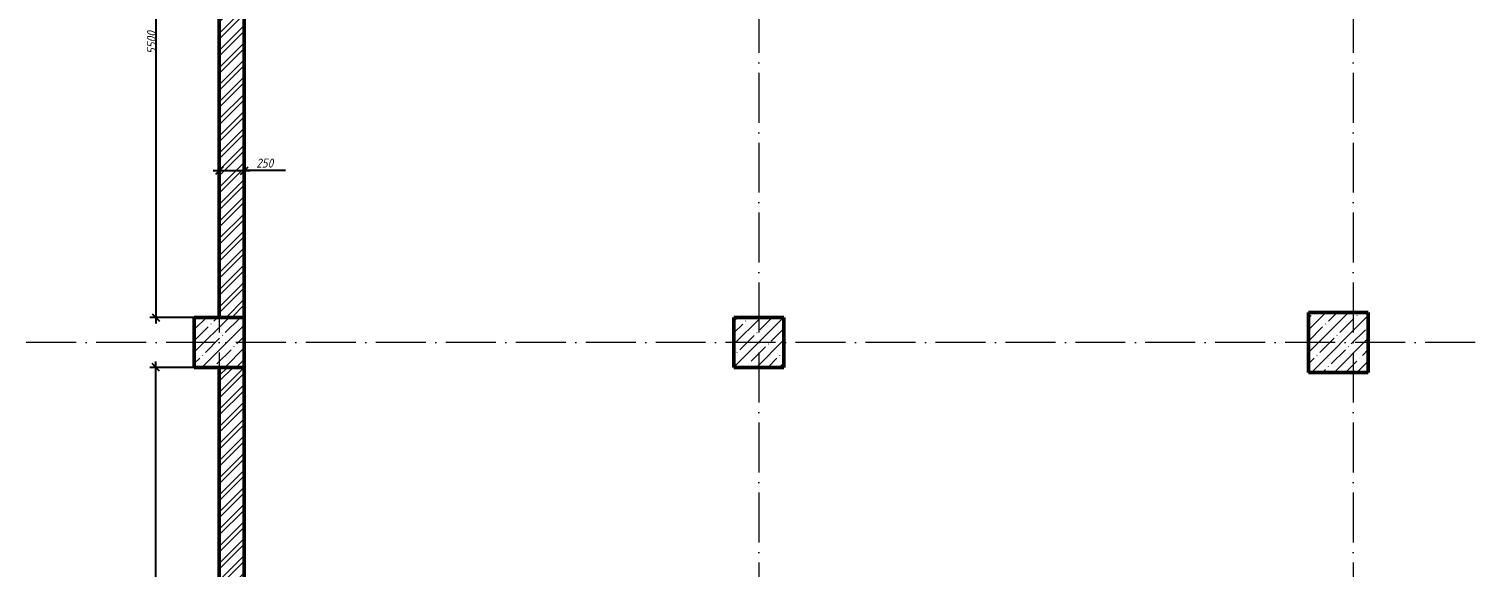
# Model space of a CAD drawing. Header units: millimetres. Extents: x -606178 to 312196, y -19338 to 632709.
# Drawn here: x -524222 to -509748, y 486227 to 491612 of the extents above; entities that cross this region are included whole.
import ezdxf

# ---------------------------------------------------------------- set-up
doc = ezdxf.new("R2010")
doc.units = ezdxf.units.MM
doc.linetypes.add('50_200_ШТРИХ_1Т_ш5_п1_п1_', pattern=[700, 500, -100, 0, -100])
for name, color, linetype, lineweight in [('A-____-____-DIMS', 7, 'Continuous', 9), ('A-WALL-____-MCUT-2', 7, 'Continuous', 50), ('S-COLS-____-MCUT', 7, 'Continuous', 50), ('S-COLS-____-OTLN', 7, 'Continuous', 9), ('S-GRID-____-OTLN-1', 7, '50_200_ШТРИХ_1Т_ш5_п1_п1_', 9)]:
    doc.layers.add(name, color=color, linetype=linetype, lineweight=lineweight)
doc.layers.add('A-WALL-____-PATT-2', color=7, linetype='Continuous', lineweight=9, true_color=0x787878)
doc.styles.add('ISOCPEUR_I_7', font='isocpeui.ttf', dxfattribs={"width": 0.9, "height": 90})
doc.dimstyles.new('ISO-1_8_0_9К_СРЕДНИЙ_Кладочные', dxfattribs={"dimscale": 304.8, "dimtxt": 89.638306, "dimasz": 0.246063, "dimexe": 0.19685, "dimexo": 0, "dimgap": 0, "dimtad": 1, "dimdec": 3, "dimrnd": 0.001, "dimdsep": 46, "dimtxsty": 'ISOCPEUR_I_7', "dimblk1": 'OBLIQUE', "dimblk2": 'OBLIQUE', "dimsah": 1, "dimcen": 0.09, "dimdle": 0.19685, "dimazin": 0, "dimtfac": 1, "dimtdec": 4, "dimtix": 1, "dimtmove": 2, "dimatfit": 3, "dimfxl": 1, "dimtvp": 1, "dimtolj": 1, "dimtzin": 0, "dimarcsym": 2})
doc.dimstyles.new('ISO-1_8_0_9К_СРЕДНИЙ_Кладочные_2', dxfattribs={"dimscale": 304.8, "dimtxt": 89.638306, "dimasz": 0.246063, "dimexe": 0.19685, "dimexo": 0, "dimgap": 0, "dimtad": 1, "dimdec": 3, "dimrnd": 0.001, "dimdsep": 46, "dimtxsty": 'ISOCPEUR_I_7', "dimblk1": 'OBLIQUE', "dimblk2": 'OBLIQUE', "dimsah": 1, "dimcen": 0.09, "dimdle": 0.19685, "dimazin": 0, "dimtfac": 1, "dimtdec": 4, "dimtix": 1, "dimtmove": 1, "dimatfit": 3, "dimfxl": 1, "dimtvp": 1, "dimtolj": 1, "dimtzin": 0, "dimarcsym": 2})
pattern_1 = [(45, (-600067.05, 451794.26), (-85.53659, 85.53659), []), (45, (-600010.02, 451794.26), (-85.53659, 85.53659), [])]

# ---------------------------------------------------------------- blocks, each defined once
blk = doc.blocks.new('BSC_Колонна _Прямоугольная - 600х600-26981669-АР1_Кладочный план подвала в осях 1-64_А-ГГ')
at = {"layer": 'S-COLS-____-OTLN'}
h = blk.add_hatch(dxfattribs=at)
h.set_pattern_fill('FP_21', color=256, style=0, pattern_type=2)
h.set_pattern_definition([(45, (-88950, -36681.04), (-114.04925, 114.04925), []), (45, (-88835.95, -36681.04), (-114.04925, 114.04925), [201.613, -40.323, 3.353, -36.97])])
h.paths.add_polyline_path([(-300, -300), (300, -300), (300, 300), (-300, 300)], flags=0)
at = {"layer": 'S-COLS-____-MCUT'}
for p, q in [((300, 300), (-300, 300)), ((-300, 300), (-300, -300)), ((300, -300), (300, 300)), ((-300, -300), (300, -300))]:
    blk.add_line(p, q, dxfattribs=at)
blk = doc.blocks.new('BSC_Колонна _Прямоугольная - 500х500-V89-АР1_Кладочный план подвала в осях 1-64_А-ГГ')
at = {"layer": 'S-COLS-____-OTLN'}
h = blk.add_hatch(dxfattribs=at)
h.set_pattern_fill('FP_101', color=256, style=0, pattern_type=2)
h.set_pattern_definition([(45, (-77750, -36681.04), (-114.04925, 114.04925), []), (45, (-77635.95, -36681.04), (-114.04925, 114.04925), [201.613, -40.323, 3.353, -36.97])])
h.paths.add_polyline_path([(-250, -250), (250, -250), (250, 250), (-250, 250)], flags=0)
at = {"layer": 'S-COLS-____-MCUT'}
for p, q in [((250, 250), (-250, 250)), ((-250, 250), (-250, -250)), ((250, -250), (250, 250)), ((-250, -250), (250, -250))]:
    blk.add_line(p, q, dxfattribs=at)
blk = doc.blocks.new('BSC_Колонна _Прямоугольная - 500х500-V90-АР1_Кладочный план подвала в осях 1-64_А-ГГ')
at = {"layer": 'S-COLS-____-OTLN'}
h = blk.add_hatch(dxfattribs=at)
h.set_pattern_fill('FP_102', color=256, style=0, pattern_type=2)
h.set_pattern_definition([(45, (-83150, -36681.04), (-114.04925, 114.04925), []), (45, (-83035.95, -36681.04), (-114.04925, 114.04925), [201.613, -40.323, 3.353, -36.97])])
h.paths.add_polyline_path([(-250, -250), (250, -250), (250, 250), (-250, 250)], flags=0)
at = {"layer": 'S-COLS-____-MCUT'}
for p, q in [((250, 250), (-250, 250)), ((-250, 250), (-250, -250)), ((250, -250), (250, 250)), ((-250, -250), (250, -250))]:
    blk.add_line(p, q, dxfattribs=at)
blk = doc.blocks.new('_Oblique')
at = {"color": 0, "linetype": 'ByBlock', "lineweight": -2}
blk.add_line((-0.5, -0.5), (0.5, 0.5), dxfattribs=at)
blk = doc.blocks.new('*D4084')
at = {"layer": 'A-____-____-DIMS', "color": 0, "lineweight": -2, "transparency": 16777216}
for p, q in [((-522317, 494225), (-523012, 494225)), ((-522952, 494285), (-522952, 488665)), ((-522317, 488725), (-523012, 488725))]:
    blk.add_line(p, q, dxfattribs=at)
at = {"layer": 'Defpoints', "color": 0, "transparency": 16777216}
for p in [(-522317, 494225), (-522952, 488725), (-522317, 488725)]:
    blk.add_point(p, dxfattribs=at)
at = {"layer": 'A-____-____-DIMS', "color": 0, "lineweight": -2, "transparency": 16777216, "xscale": 75, "yscale": 75, "zscale": 75}
for p, rotation in [((-522952, 494225), 90), ((-522952, 488725), 270)]:
    blk.add_blockref('_Oblique', p, dxfattribs=dict(at, rotation=rotation))
at = {"layer": 'A-____-____-DIMS', "color": 0, "transparency": 16777216, "insert": (-522997, 491475), "char_height": 90, "width": 546.1, "attachment_point": 5, "rotation": 90, "style": 'ISOCPEUR_I_7'}
blk.add_mtext('\\A1;5500', dxfattribs=at)
blk = doc.blocks.new('*D4085')
at = {"layer": 'A-____-____-DIMS', "color": 0, "lineweight": -2, "transparency": 16777216}
for p, q in [((-522567, 488225), (-523012, 488225)), ((-522952, 482665), (-522952, 488285)), ((-522317, 482725), (-523012, 482725))]:
    blk.add_line(p, q, dxfattribs=at)
at = {"layer": 'Defpoints', "color": 0, "transparency": 16777216}
for p in [(-522952, 488225), (-522567, 488225), (-522317, 482725)]:
    blk.add_point(p, dxfattribs=at)
at = {"layer": 'A-____-____-DIMS', "color": 0, "lineweight": -2, "transparency": 16777216, "xscale": 75, "yscale": 75, "zscale": 75}
for p, rotation in [((-522952, 488225), 90), ((-522952, 482725), 270)]:
    blk.add_blockref('_Oblique', p, dxfattribs=dict(at, rotation=rotation))
at = {"layer": 'A-____-____-DIMS', "color": 0, "transparency": 16777216, "insert": (-522997, 485475), "char_height": 90, "width": 546.1, "attachment_point": 5, "rotation": 90, "style": 'ISOCPEUR_I_7'}
blk.add_mtext('\\A1;5500', dxfattribs=at)
blk = doc.blocks.new('*D4135')
at = {"layer": 'A-____-____-DIMS', "color": 0, "lineweight": -2, "transparency": 16777216}
for p, q in [((-522317, 490300), (-522317, 490134)), ((-522067, 490300), (-522067, 490134)), ((-522377, 490194), (-522007, 490194)), ((-521656, 490194), (-522067, 490194))]:
    blk.add_line(p, q, dxfattribs=at)
at = {"layer": 'Defpoints', "color": 0, "transparency": 16777216}
for p in [(-522317, 490300), (-522067, 490300), (-522067, 490194)]:
    blk.add_point(p, dxfattribs=at)
at = {"layer": 'A-____-____-DIMS', "color": 0, "lineweight": -2, "transparency": 16777216, "xscale": 75, "yscale": 75, "zscale": 75, "rotation": 180}
blk.add_blockref('_Oblique', (-522317, 490194), dxfattribs=at)
at = {"layer": 'A-____-____-DIMS', "color": 0, "lineweight": -2, "transparency": 16777216, "xscale": 75, "yscale": 75, "zscale": 75}
blk.add_blockref('_Oblique', (-522067, 490194), dxfattribs=at)
at = {"layer": 'A-____-____-DIMS', "color": 0, "transparency": 16777216, "insert": (-521947, 490314), "char_height": 90, "width": 409.58, "attachment_point": 1, "line_spacing_factor": 1.149209, "style": 'ISOCPEUR_I_7'}
blk.add_mtext('\\A1;250', dxfattribs=at)

msp = doc.modelspace()

# ---------------------------------------------------------------- hatches: boundary and pattern name
at = {"layer": 'A-WALL-____-PATT-2'}
h = msp.add_hatch(dxfattribs=at)
h.set_pattern_fill('FP_5', color=256, style=0, pattern_type=2)
h.set_pattern_definition(pattern_1)
h.paths.add_polyline_path([(-522067.047, 488725.3011), (-522067.047, 494225.3011), (-522317.047, 494225.3011), (-522317.047, 488725.3011), (-522312.2728, 488725.3011)], flags=0)
h = msp.add_hatch(dxfattribs=at)
h.set_pattern_fill('FP_5', color=256, style=0, pattern_type=2)
h.set_pattern_definition(pattern_1)
h.paths.add_polyline_path([(-522067.047, 482725.3011), (-522067.047, 488225.3011), (-522317.047, 488225.3011), (-522317.047, 482725.3011), (-522312.2728, 482725.3011)], flags=0)

# ---------------------------------------------------------------- linework, layer by layer
at = {"layer": 'A-WALL-____-MCUT-2'}
for p, q in [((-522317.047, 494225.3011), (-522317.047, 488725.3011)), ((-522067.047, 488725.3011), (-522067.047, 494225.3011)), ((-522317.047, 488225.3011), (-522317.047, 482725.3011)), ((-522067.047, 482725.3011), (-522067.047, 488225.3011))]:
    msp.add_line(p, q, dxfattribs=at)
at = {"layer": 'S-GRID-____-OTLN-1'}
for p, q in [((-522317.047, 501675.2188), (-522317.047, 460364.1588)), ((-516917.047, 501675.2188), (-516917.047, 463616.9934)), ((-510967.047, 501675.2188), (-510967.047, 447311.6528)), ((-509748.2596, 488475.3011), (-532740.2765, 488475.3011))]:
    msp.add_line(p, q, dxfattribs=at)

# ---------------------------------------------------------------- block references
at = {"layer": 'S-COLS-____-OTLN'}
for name, p in [('BSC_Колонна _Прямоугольная - 500х500-V89-АР1_Кладочный план подвала в осях 1-64_А-ГГ', (-522317.047, 488475.3011)), ('BSC_Колонна _Прямоугольная - 500х500-V90-АР1_Кладочный план подвала в осях 1-64_А-ГГ', (-516917.047, 488475.3011)), ('BSC_Колонна _Прямоугольная - 600х600-26981669-АР1_Кладочный план подвала в осях 1-64_А-ГГ', (-511117.047, 488475.3011))]:
    msp.add_blockref(name, p, dxfattribs=at)

# ---------------------------------------------------------------- dimensions: what is measured, and where the dimension line sits
at = {"layer": 'A-____-____-DIMS'}
for base, p1, p2, override, picture, middle in [((-522951.9219, 488725.3011), (-522317.047, 494225.3011), (-522317.047, 488725.3011), {"dimtxt": 400, "dimpost": '<>', "dimfxl": 5500}, '*D4084', (-522996.9219, 491475.3011)), ((-522951.9219, 488225.3011), (-522317.047, 482725.3011), (-522567.047, 488225.3011), {"dimtxt": 400, "dimpost": '<>', "dimfxl": 5505.678886}, '*D4085', (-522996.9219, 485475.3011))]:
    dim = msp.add_linear_dim(base=base, p1=p1, p2=p2, angle=90, dimstyle='ISO-1_8_0_9К_СРЕДНИЙ_Кладочные', override=override, dxfattribs=at)
    dim.commit()
    dim.dimension.update_dxf_attribs({"geometry": picture, "text_midpoint": middle})
dim = msp.add_linear_dim(base=(-522067.047, 490194.067), p1=(-522317.047, 490300.1331), p2=(-522067.047, 490300.1331), dimstyle='ISO-1_8_0_9К_СРЕДНИЙ_Кладочные_2', override={"dimtxt": 400, "dimpost": '<>', "dimfxl": 250}, dxfattribs=at)
dim.commit()
dim.dimension.update_dxf_attribs({"geometry": '*D4135', "text_midpoint": (-521741.8862, 490309.2291), "dimtype": 160})

doc.saveas('drawing.dxf')
